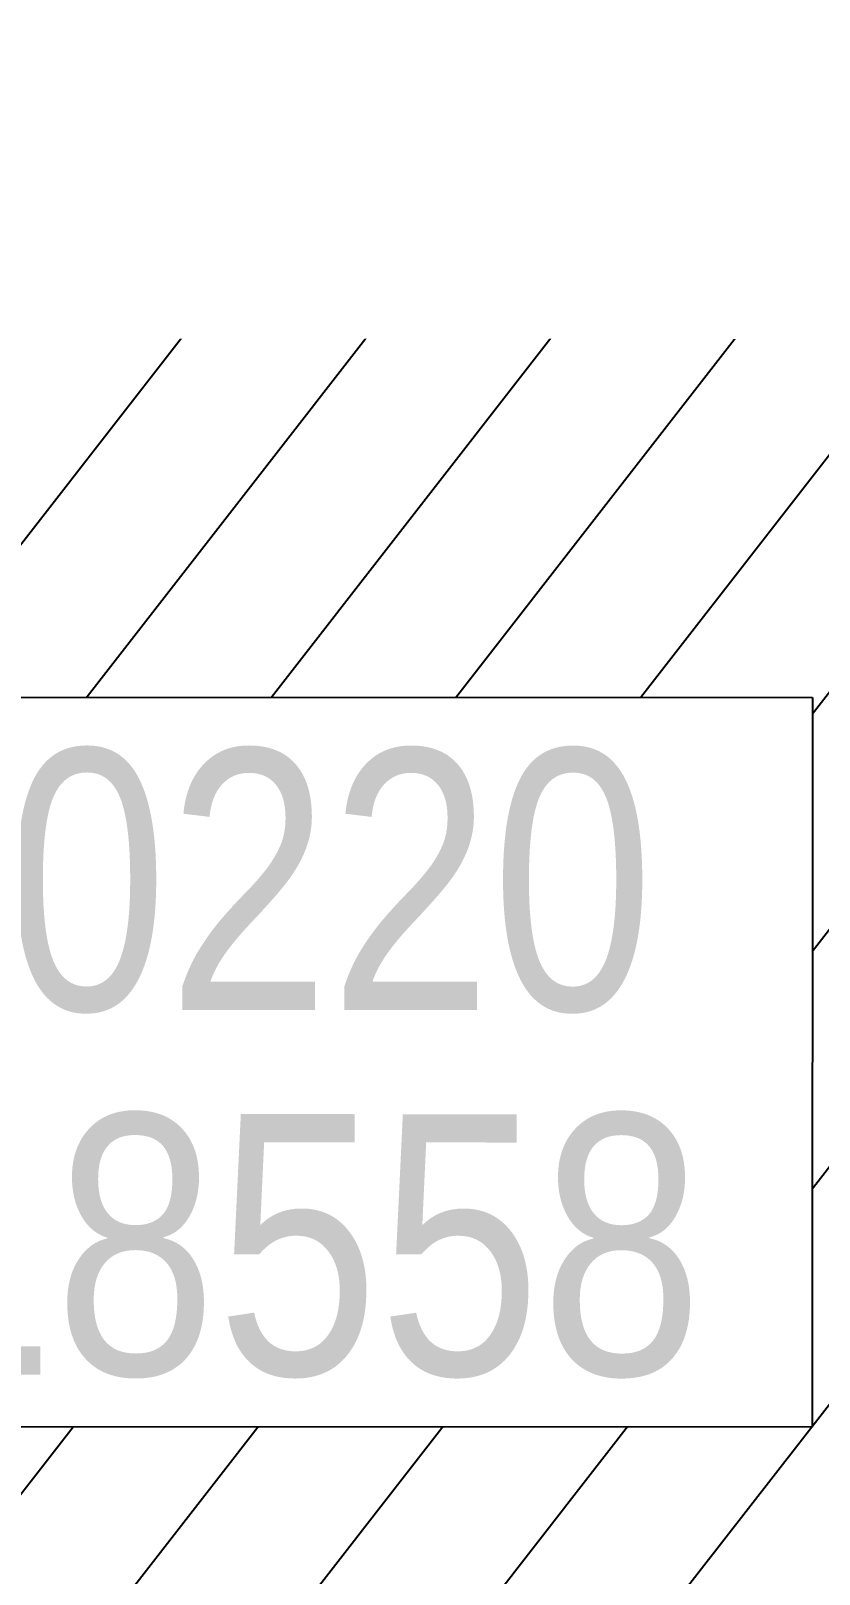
# Model space of a CAD drawing. Header units: centimetres. Extents: x -6122352 to 4157695, y -1694241 to 1947892.
# Drawn here: x 195547 to 196907, y -187304 to -184640 of the extents above; entities that cross this region are included whole.
import ezdxf
from ezdxf.xclip import XClip

# ---------------------------------------------------------------- set-up
doc = ezdxf.new("R2010")
doc.units = ezdxf.units.CM
doc.header["$MEASUREMENT"] = 0
doc.header["$XCLIPFRAME"] = 2
doc.linetypes.add('XR-AR-END-SETTING OUT PLAN$0$23585-XR-AR-END-GROUND FLOOR$0$23261-XR-AR-SI-GF$0$HIDDEN', pattern=[0.375, 0.25, -0.125])
doc.layers.add('@MI-REF LAYER', color=7, linetype='Continuous')
doc.layers.add('B_TH_6', color=7, linetype='Continuous')
for name, color, linetype, lineweight in [('XR-AR-END-SETTING OUT PLAN$0$23585-XR-AR-END-GROUND FLOOR$0$A-EQUP-KITN-PLAN', 202, 'Continuous', 9), ('XR-AR-END-SETTING OUT PLAN$0$23585-XR-AR-END-GROUND FLOOR$0$A-FLOR-OVHD', 9, 'XR-AR-END-SETTING OUT PLAN$0$23585-XR-AR-END-GROUND FLOOR$0$23261-XR-AR-SI-GF$0$HIDDEN', 15), ('XR-AR-END-SETTING OUT PLAN$0$23585-XR-AR-END-GROUND FLOOR$0$A-WALL', 7, 'Continuous', 30)]:
    doc.layers.add(name, color=color, linetype=linetype, lineweight=lineweight)
doc.styles.add('Xref group 33-41$0$Overall SOP Plan$0$LAC-609-NG10-1-XREF-GRID-125SC$0$GRID-DIM-NO', font='arial.ttf', dxfattribs={"width": 0.8})

# ---------------------------------------------------------------- blocks, each defined once
blk = doc.blocks.new('XR-AR-END-SETTING OUT PLAN')
at = {"layer": 'XR-AR-END-SETTING OUT PLAN$0$23585-XR-AR-END-GROUND FLOOR$0$A-EQUP-KITN-PLAN', "color": 8}
for p, q in [((3650.109346702695, 14099.99880218506), (5250.113769307733, 14099.9988026619)), ((5250.113769546151, 13849.99880218506), (5250.113769307733, 14099.9988026619)), ((3650.109004810452, 13749.9988026619), (5250.113769248128, 13749.9988026619)), ((5650.107139065862, 13149.99880218506), (3850.107901349664, 13149.99880361557))]:
    blk.add_line(p, q, dxfattribs=at)
at = {"layer": 'XR-AR-END-SETTING OUT PLAN$0$23585-XR-AR-END-GROUND FLOOR$0$A-FLOR-OVHD', "color": 8, "ltscale": 5}
for p, q in [((5250.252145186067, 13849.9988026619), (3650.247722819448, 13849.99880218506)), ((5250.113769248128, 13749.9988026619), (3650.10934664309, 13749.99880218506)), ((5650.107102051377, 12949.99724912643), (5650.107101693749, 11300.00188589096)), ((5750.105340138078, 12949.99724960327), (5750.107102289796, 11300.00188541412))]:
    blk.add_line(p, q, dxfattribs=at)
at = {"layer": 'XR-AR-END-SETTING OUT PLAN$0$23585-XR-AR-END-GROUND FLOOR$0$A-WALL', "color": 8}
blk.add_lwpolyline([(5250.089069798589, 13749.99880170822), (5250.089070156217, 13849.99880313873), (5750.107358172536, 13849.99880313873), (5750.105340138078, 12949.99724960327), (5650.107102051377, 12949.99724912643), (5650.107250109315, 13749.99880218506)], close=True, dxfattribs=at)
blk = doc.blocks.new('END UNIT')
at = {"xscale": 0.001, "yscale": 0.001, "zscale": 0.001}
blk.add_blockref('XR-AR-END-SETTING OUT PLAN', (-9.150201729830158, 0), dxfattribs=at)
blk = doc.blocks.new('TH_6')
at = {"xscale": -1}
blk.add_blockref('END UNIT', (495838.3053798437, 2769163.996563952), dxfattribs=at)
blk = doc.blocks.new('23585-XR-AR-MALDIVE-3$0$TH_6')
at = {"layer": 'B_TH_6', "xscale": 1.000019685734281, "yscale": 1.000019685734281, "zscale": 1.000019685734281}
blk.add_blockref('TH_6', (-9.760182827245444, -54.51303543616086), dxfattribs=at)

msp = doc.modelspace()

# ---------------------------------------------------------------- block references
at = {"layer": '@MI-REF LAYER'}
ref = msp.add_blockref('23585-XR-AR-MALDIVE-3$0$TH_6', (-496138576.6226714, -2769274498.800779), dxfattribs=dict(at, xscale=1000, yscale=1000, zscale=1000, rotation=359.9898040391973))
XClip(ref).set_block_clipping_path([(495847.3922300867, 2769163.9971941216), (495847.39543188945, 2769187.936311596), (495838.31676110416, 2769187.8964212337), (495832.31675830134, 2769187.8963837423), (495826.3167534692, 2769187.8963462515), (495820.31703141355, 2769187.8962964136), (495814.31702637416, 2769187.896258923), (495808.3170215406, 2769187.8962214305), (495802.31687913626, 2769187.896331399), (495793.3616038712, 2769187.9364081295), (495793.3508954707, 2769163.997079878)])

# ---------------------------------------------------------------- next in the draw order: wipeouts: each hides what was drawn before it
at = {"color": 10}
msp.add_wipeout([(198652.9756713558, -193283.0341741783), (198655.56038286825, -179009.48125989918), (192407.0320688614, -179008.3531483149), (192405.5177468357, -179309.00614102208), (156604.56268152504, -179302.67270204728), (156604.66468535212, -179001.99820904477), (150354.3761512051, -179001.05638164657), (150352.22660348756, -193274.43890615515), (198652.96948456284, -193283.03417292034)], dxfattribs=at).dxf.layer = '@MI-REF LAYER'

# ---------------------------------------------------------------- next in the draw order: hatches: boundary and pattern name
at = {"layer": '@MI-REF LAYER', "transparency": 33554508}
h = msp.add_hatch(dxfattribs=at)
h.set_pattern_fill('ANSI31', color=256, scale=1999.999998458916, angle=186.7223562192661)
h.set_pattern_definition([(231.7223562192661, (2377468138.012326, 1503811052.832294), (196.2545353839104, -154.8681931350905), [])])
h.paths.add_polyline_path([(198652.9704295214, -193283.0341727923), (198655.5603827885, -179009.481259977), (192405.4366738899, -179009.8144404655), (192405.5177432849, -179308.9928290312), (156604.3118226964, -179302.62190096), (156604.3653194829, -179001.9981077398), (150354.376177097, -179000.8859239218), (150352.2253604671, -193274.4389058782)])

# ---------------------------------------------------------------- next in the draw order: texts
at = {"layer": '@MI-REF LAYER', "color": 7, "insert": (194748.7551943084, -185879.8644262535), "char_height": 450.0000000000001, "width": 2056.8768805703, "attachment_point": 1, "rotation": 359.98803297266926, "line_spacing_factor": 0.8394388776454546, "style": 'Xref group 33-41$0$Overall SOP Plan$0$LAC-609-NG10-1-XREF-GRID-125SC$0$GRID-DIM-NO', "bg_fill": 19, "box_fill_scale": 1.2, "bg_fill_color": 256, "bg_fill_transparency": 0}
msp.add_mtext('MA0220\\P9218558', dxfattribs=at)

# ---------------------------------------------------------------- next in the draw order: wipeouts: each hides what was drawn before it
at = {"color": 10}
msp.add_wipeout([(189939.05360980038, -185170.1915095552), (197124.77725214802, -185171.4917890818), (197125.37617254272, -181861.68214547128), (189939.65104232403, -181868.60264563386), (189939.05361015347, -185170.19150925128)], dxfattribs=at).dxf.layer = '@MI-REF LAYER'

doc.saveas('drawing.dxf')
